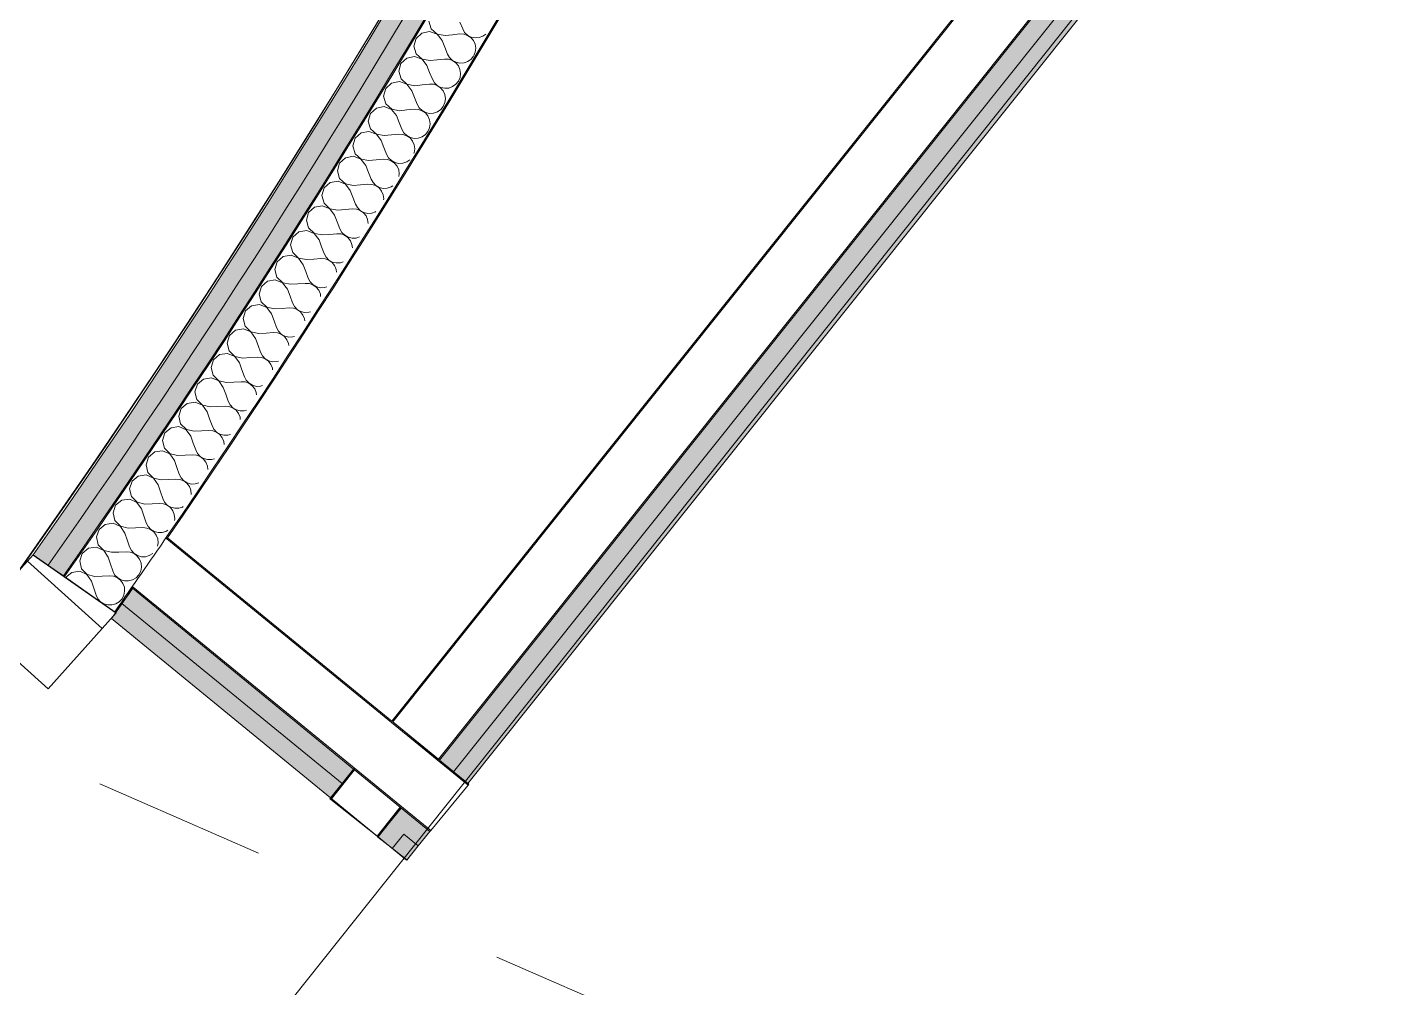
# Model space of a CAD drawing. Header units: millimetres. Extents: x -99530 to 90294, y -97212 to 56397.
# Drawn here: x -20823 to -19705, y -48010 to -47228 of the extents above; entities that cross this region are included whole.
import ezdxf
from ezdxf.enums import TextEntityAlignment as Align

# ---------------------------------------------------------------- set-up
doc = ezdxf.new("R2010")
doc.units = ezdxf.units.MM
doc.header["$MEASUREMENT"] = 0
doc.linetypes.add('Double Dashed', pattern=[1093.611073, 529.166651, -211.666656, 141.111112, -211.666656])
for name, color, linetype in [('A-25-M_Wall_Int', 7, 'Continuous'), ('New_A-05-M_Gross_Int_Circulation', 7, 'Continuous'), ('New_A-05-M_Gross_Int_Pooled_Spaces', 7, 'Continuous'), ('New_A-15-MG_Structural_Grid_Phase_2', 7, 'Continuous'), ('New_A-20-M_Floor_Slab', 7, 'Continuous'), ('New_A-25-M_Wall_Int', 7, 'Continuous'), ('New_ArchiCAD Doors', 7, 'Continuous')]:
    doc.layers.add(name, color=color, linetype=linetype)
for name, color, linetype, lineweight in [('A-25-M_Wall_Int_Pen_No__1', 7, 'Continuous', 13), ('New_A-20-M_Floor_Slab_Pen_No__89', 8, 'Continuous', 20), ('New_A-25-M_Wall_Int_Pen_No__1', 7, 'Continuous', 13), ('New_A-25-M_Wall_Int_Pen_No__150', 7, 'Continuous', 0), ('New_ArchiCAD Doors_Pen_No__1', 7, 'Continuous', 13), ('New_ArchiCAD Zone Stamps_Pen_No__6', 7, 'Continuous', 35)]:
    doc.layers.add(name, color=color, linetype=linetype, lineweight=lineweight)
for name, color, linetype, lineweight, true_color in [('A-25-M_Wall_Int_Pen_No__107', 7, 'Continuous', 15, 0xa6a6a6), ('A-25-M_Wall_Int_Pen_No__81', 7, 'Continuous', 20, 0x6a6a6a), ('New_A-05-M_Gross_Int_Circulation_Pen_No__74', 7, 'Continuous', 20, 0x606060), ('New_A-05-M_Gross_Int_Pooled_Spaces_Pen_No__74', 7, 'Continuous', 20, 0x606060), ('New_A-15-MG_Structural_Grid_Phase_2_Pen_No__222', 7, 'Continuous', 13, 0x65af33), ('New_A-25-M_Wall_Int_Pen_No__107', 7, 'Continuous', 15, 0xa6a6a6), ('New_A-25-M_Wall_Int_Pen_No__81', 7, 'Continuous', 20, 0x6a6a6a), ('New_ArchiCAD Doors_Pen_No__43', 7, 'Continuous', 30, 0x444444)]:
    doc.layers.add(name, color=color, linetype=linetype, lineweight=lineweight, true_color=true_color)
doc.styles.add('GENERATED_STYLE_1', font='')
doc.styles.add('GENERATED_STYLE_3', font='')
doc.styles.add('GENERATED_STYLE_4', font='')
doc.styles.get('GENERATED_STYLE_1').set_extended_font_data('Arial', bold=True)
doc.styles.get('GENERATED_STYLE_3').set_extended_font_data('Arial')
doc.styles.get('GENERATED_STYLE_4').set_extended_font_data('Swis721 BT')

# ---------------------------------------------------------------- blocks, each defined once
blk = doc.blocks.new('Atrium South_INB 0152_4_1', base_point=(-20962.3, -37996.4))
at = {"layer": 'New_A-05-M_Gross_Int_Circulation_Pen_No__74', "linetype": 'Continuous'}
blk.add_arc((-26966.2, -43337.6), 7510.7, 249.05693, 336.17818, dxfattribs=at)
at = {"layer": 'New_ArchiCAD Zone Stamps_Pen_No__6'}
for tag, height, style, p in [('ROOM_NAME', 250, 'GENERATED_STYLE_1', (-21498.1, -36566.4)), ('zoneNameLine2', 250, 'GENERATED_STYLE_1', (-21686.5, -36998.5)), ('ROOM_NUMBER', 200, 'GENERATED_STYLE_3', (-21875, -37419.2)), ('measuredAreaCode', 200, 'GENERATED_STYLE_3', (-22032, -37779.3)), ('DUMMY_649', 200, 'GENERATED_STYLE_3', (-21724.6, -37913.3)), ('DUMMY_650', 200, 'GENERATED_STYLE_3', (-21095.4, -38187.7)), ('DUMMY_651', 133.3, 'GENERATED_STYLE_3', (-20816.1, -38294.2))]:
    blk.add_attdef(tag, text='', height=height, rotation=336.4404, dxfattribs=dict(at, style=style)).set_placement(p, align=Align.TOP_LEFT)
blk = doc.blocks.new('Lecture 1 Ground_INB 0114_86_1', base_point=(-22413.6, -54217.7))
at = {"layer": 'New_A-05-M_Gross_Int_Pooled_Spaces_Pen_No__74', "linetype": 'Continuous'}
blk.add_line((-19689.2, -46865.6), (-22329.5, -50181.7), dxfattribs=at)
at = {"layer": 'New_ArchiCAD Zone Stamps_Pen_No__6'}
for tag, height, style, p in [('ROOM_NAME', 250, 'GENERATED_STYLE_1', (-23264, -52650.4)), ('zoneNameLine2', 250, 'GENERATED_STYLE_1', (-23452.4, -53082.6)), ('ROOM_NUMBER', 200, 'GENERATED_STYLE_3', (-23640.9, -53503.3)), ('measuredAreaCode', 200, 'GENERATED_STYLE_3', (-23797.9, -53863.4)), ('ROOM_HOLES_PRM', 200, 'GENERATED_STYLE_3', (-23490.5, -53997.4)), ('DUMMY_649', 200, 'GENERATED_STYLE_3', (-22861.3, -54271.8)), ('DUMMY_650', 133.3, 'GENERATED_STYLE_3', (-22582, -54378.3))]:
    blk.add_attdef(tag, text='', height=height, rotation=336.4404, dxfattribs=dict(at, style=style)).set_placement(p, align=Align.TOP_LEFT)
blk = doc.blocks.new('Slab_56_1', base_point=(-44734.1, -52924.7))
at = {"layer": 'New_A-20-M_Floor_Slab_Pen_No__89', "linetype": 'Continuous', "flags": 128}
blk.add_lwpolyline([(-44734.1, -52924.7), (-44734.3, -52924.7, -0.179811), (-34721.5, -33027.7), (-34721.9, -33027.2), (-25959.6, -24873.2), (-20981.6, -27043.9), (-17009.6, -17934.7), (-17703.3, -17189.1), (-11222.9, -11158.5), (-10852.6, -11556.4), (-2918.7, -4173.2), (921.4, -599.8), (3259.5, -1619.3), (2636.4, -2195.9), (2144.4, -3324.3), (-4596.3, -18782.9), (-10337.1, -31948.3), (-13252, -30677.2), (-20095.3, -46371.2, -0.415568), (-30017.2, -50195.9), (-38342, -69287.7, -0.234037), (-41521.4, -64901.1, -0.022084), (-42146.9, -60901.4), (-44895.7, -59706.6, -0.043731)], format="xyb", close=True, dxfattribs=at)
blk = doc.blocks.new('*X598')
at = {"layer": 'New_A-25-M_Wall_Int_Pen_No__150', "linetype": 'Continuous'}
for p, q in [((-20496.6, -47223.2), (-20494.7, -47229.5)), ((-20502.4, -47232.9), (-20507.1, -47237.4)), ((-20496, -47231.6), (-20502.4, -47232.9)), ((-20489.9, -47233.9), (-20496, -47231.6)), ((-20494.7, -47229.5), (-20489.8, -47233.8)), ((-20485.9, -47239), (-20489.9, -47233.9)), ((-20489.8, -47233.8), (-20483.4, -47234.9)), ((-20483.4, -47234.9), (-20477.5, -47234.3)), ((-20477.5, -47234.3), (-20471.6, -47233.7)), ((-20468.3, -47233.8), (-20471.6, -47233.7)), ((-20471.4, -47224), (-20469.1, -47229.6)), ((-20469.1, -47229.6), (-20467.5, -47232.4)), ((-20465.2, -47234.8), (-20468.3, -47233.8)), ((-20467.5, -47232.4), (-20465.1, -47234.7)), ((-20452.6, -47235.6), (-20450.2, -47233.9)), ((-20507.1, -47237.4), (-20508.8, -47243.7)), ((-20508.8, -47243.7), (-20507, -47249.9)), ((-20485.9, -47239), (-20483.6, -47244.5)), ((-20483.6, -47244.5), (-20481.4, -47250.1)), ((-20462.4, -47236.6), (-20465.2, -47234.8)), ((-20465.1, -47234.7), (-20462.2, -47236.2)), ((-20460.3, -47239.1), (-20462.4, -47236.6)), ((-20462.2, -47236.2), (-20459, -47236.9)), ((-20458.9, -47242.1), (-20460.3, -47239.1)), ((-20459, -47236.9), (-20455.7, -47236.7)), ((-20458.4, -47245.3), (-20458.9, -47242.1)), ((-20458.9, -47248.6), (-20458.4, -47245.3)), ((-20455.7, -47236.7), (-20452.6, -47235.6)), ((-20514.7, -47253.3), (-20519.4, -47257.8)), ((-20508.3, -47252), (-20514.7, -47253.3)), ((-20502.2, -47254.3), (-20508.3, -47252)), ((-20507, -47249.9), (-20502.1, -47254.2)), ((-20498.2, -47259.5), (-20502.2, -47254.3)), ((-20502.1, -47254.2), (-20495.7, -47255.4)), ((-20495.7, -47255.4), (-20489.8, -47254.8)), ((-20489.8, -47254.8), (-20483.9, -47254.2)), ((-20480.6, -47254.3), (-20483.9, -47254.2)), ((-20481.4, -47250.1), (-20479.8, -47252.9)), ((-20477.5, -47255.3), (-20480.6, -47254.3)), ((-20479.8, -47252.9), (-20477.4, -47255.2)), ((-20474.7, -47257.1), (-20477.5, -47255.3)), ((-20477.4, -47255.2), (-20474.5, -47256.7)), ((-20474.5, -47256.7), (-20471.3, -47257.4)), ((-20468, -47257.2), (-20464.9, -47256.1)), ((-20464.9, -47256.1), (-20462.2, -47254.2)), ((-20462.2, -47254.2), (-20460.3, -47251.9)), ((-20460, -47251.3), (-20458.9, -47248.6)), ((-20519.4, -47257.8), (-20521.1, -47264)), ((-20521.1, -47264), (-20519.3, -47270.3)), ((-20498.2, -47259.5), (-20496, -47265)), ((-20496, -47265), (-20493.7, -47270.5)), ((-20472.6, -47259.6), (-20474.7, -47257.1)), ((-20471.3, -47262.6), (-20472.6, -47259.6)), ((-20471.3, -47257.4), (-20468, -47257.2)), ((-20470.8, -47265.9), (-20471.3, -47262.6)), ((-20471.2, -47269.1), (-20470.8, -47265.9)), ((-20531.8, -47278.1), (-20533.5, -47284.4)), ((-20527, -47273.7), (-20531.8, -47278.1)), ((-20520.6, -47272.4), (-20527, -47273.7)), ((-20514.5, -47274.7), (-20520.6, -47272.4)), ((-20519.3, -47270.3), (-20514.5, -47274.6)), ((-20514.5, -47274.6), (-20508.1, -47275.8)), ((-20510.6, -47279.9), (-20514.5, -47274.7)), ((-20508.1, -47275.8), (-20502.2, -47275.2)), ((-20502.2, -47275.2), (-20496.2, -47274.6)), ((-20492.9, -47274.7), (-20496.2, -47274.6)), ((-20493.7, -47270.5), (-20492.1, -47273.4)), ((-20489.8, -47275.7), (-20492.9, -47274.7)), ((-20492.1, -47273.4), (-20489.8, -47275.7)), ((-20489.8, -47275.7), (-20486.9, -47277.2)), ((-20487.1, -47277.6), (-20489.8, -47275.7)), ((-20485, -47280.1), (-20487.1, -47277.6)), ((-20486.9, -47277.2), (-20483.7, -47277.9)), ((-20483.7, -47277.9), (-20480.4, -47277.7)), ((-20480.4, -47277.7), (-20477.3, -47276.6)), ((-20477.3, -47276.6), (-20474.6, -47274.7)), ((-20474.6, -47274.7), (-20472.5, -47272.2)), ((-20472.5, -47272.2), (-20471.2, -47269.1)), ((-20533.5, -47284.4), (-20531.7, -47290.6)), ((-20510.6, -47279.9), (-20508.4, -47285.4)), ((-20508.4, -47285.4), (-20506.2, -47290.9)), ((-20483.6, -47283.1), (-20485, -47280.1)), ((-20484.9, -47292.7), (-20483.6, -47289.6)), ((-20483.2, -47286.4), (-20483.6, -47283.1)), ((-20483.6, -47289.6), (-20483.2, -47286.4)), ((-20544.2, -47298.4), (-20546, -47304.6)), ((-20539.4, -47294), (-20544.2, -47298.4)), ((-20533, -47292.8), (-20539.4, -47294)), ((-20527, -47295.1), (-20533, -47292.8)), ((-20531.7, -47290.6), (-20526.9, -47295)), ((-20523, -47300.2), (-20527, -47295.1)), ((-20526.9, -47295), (-20520.5, -47296.2)), ((-20523, -47300.2), (-20520.8, -47305.8)), ((-20520.5, -47296.2), (-20514.6, -47295.6)), ((-20514.6, -47295.6), (-20508.6, -47295)), ((-20505.4, -47295.1), (-20508.6, -47295)), ((-20506.2, -47290.9), (-20504.5, -47293.8)), ((-20502.2, -47296.2), (-20505.4, -47295.1)), ((-20504.5, -47293.8), (-20502.2, -47296.1)), ((-20502.2, -47296.1), (-20499.3, -47297.7)), ((-20499.5, -47298), (-20502.2, -47296.2)), ((-20497.4, -47300.5), (-20499.5, -47298)), ((-20499.3, -47297.7), (-20496.1, -47298.4)), ((-20496.1, -47303.5), (-20497.4, -47300.5)), ((-20496.1, -47298.4), (-20492.8, -47298.2)), ((-20492.8, -47298.2), (-20489.7, -47297.1)), ((-20489.7, -47297.1), (-20487, -47295.2)), ((-20487, -47295.2), (-20484.9, -47292.7)), ((-20546, -47304.6), (-20544.2, -47310.9)), ((-20544.2, -47310.9), (-20539.4, -47315.3)), ((-20520.8, -47305.8), (-20518.6, -47311.3)), ((-20518.6, -47311.3), (-20517, -47314.2)), ((-20497.4, -47313.1), (-20496.1, -47310.1)), ((-20495.6, -47306.8), (-20496.1, -47303.5)), ((-20496.1, -47310.1), (-20495.6, -47306.8)), ((-20556.7, -47318.6), (-20558.5, -47324.9)), ((-20551.9, -47314.3), (-20556.7, -47318.6)), ((-20545.5, -47313), (-20551.9, -47314.3)), ((-20539.4, -47315.4), (-20545.5, -47313)), ((-20539.4, -47315.3), (-20533, -47316.5)), ((-20535.5, -47320.5), (-20539.4, -47315.4)), ((-20535.5, -47320.5), (-20533.3, -47326.1)), ((-20533, -47316.5), (-20527.1, -47315.9)), ((-20527.1, -47315.9), (-20521.1, -47315.4)), ((-20517.8, -47315.5), (-20521.1, -47315.4)), ((-20514.7, -47316.6), (-20517.8, -47315.5)), ((-20517, -47314.2), (-20514.7, -47316.5)), ((-20514.7, -47316.5), (-20511.8, -47318.1)), ((-20512, -47318.4), (-20514.7, -47316.6)), ((-20509.9, -47320.9), (-20512, -47318.4)), ((-20511.8, -47318.1), (-20508.6, -47318.8)), ((-20508.6, -47324), (-20509.9, -47320.9)), ((-20508.6, -47318.8), (-20505.3, -47318.6)), ((-20508.1, -47327.2), (-20508.6, -47324)), ((-20505.3, -47318.6), (-20502.2, -47317.5)), ((-20502.2, -47317.5), (-20499.5, -47315.7)), ((-20499.5, -47315.7), (-20497.4, -47313.1)), ((-20564.4, -47334.5), (-20569.3, -47338.9)), ((-20558, -47333.3), (-20564.4, -47334.5)), ((-20558.5, -47324.9), (-20556.7, -47331.2)), ((-20552, -47335.6), (-20558, -47333.3)), ((-20556.7, -47331.2), (-20551.9, -47335.6)), ((-20533.3, -47326.1), (-20531.1, -47331.6)), ((-20531.1, -47331.6), (-20529.5, -47334.5)), ((-20529.5, -47334.5), (-20527.2, -47336.8)), ((-20508.9, -47331.1), (-20508.6, -47330.5)), ((-20508.6, -47330.5), (-20508.1, -47327.2)), ((-20569.3, -47338.9), (-20571.1, -47345.1)), ((-20571.1, -47345.1), (-20569.3, -47351.4)), ((-20548, -47340.8), (-20552, -47335.6)), ((-20551.9, -47335.6), (-20545.5, -47336.8)), ((-20548, -47340.8), (-20545.9, -47346.4)), ((-20545.9, -47346.4), (-20543.7, -47351.9)), ((-20545.5, -47336.8), (-20539.6, -47336.2)), ((-20539.6, -47336.2), (-20533.7, -47335.7)), ((-20530.4, -47335.9), (-20533.7, -47335.7)), ((-20527.3, -47336.9), (-20530.4, -47335.9)), ((-20524.6, -47338.8), (-20527.3, -47336.9)), ((-20527.2, -47336.8), (-20524.3, -47338.4)), ((-20522.5, -47341.3), (-20524.6, -47338.8)), ((-20524.3, -47338.4), (-20521.1, -47339.2)), ((-20521.2, -47344.3), (-20522.5, -47341.3)), ((-20520.7, -47347.6), (-20521.2, -47344.3)), ((-20521.1, -47339.2), (-20517.9, -47339)), ((-20517.9, -47339), (-20514.7, -47337.9)), ((-20514.7, -47337.9), (-20512.1, -47336.1)), ((-20577, -47354.7), (-20581.9, -47359)), ((-20570.6, -47353.5), (-20577, -47354.7)), ((-20564.6, -47355.9), (-20570.6, -47353.5)), ((-20569.3, -47351.4), (-20564.5, -47355.8)), ((-20560.7, -47361.1), (-20564.6, -47355.9)), ((-20564.5, -47355.8), (-20558.1, -47357)), ((-20558.1, -47357), (-20552.2, -47356.5)), ((-20552.2, -47356.5), (-20546.3, -47356)), ((-20543, -47356.2), (-20546.3, -47356)), ((-20543.7, -47351.9), (-20542.1, -47354.8)), ((-20539.9, -47357.2), (-20543, -47356.2)), ((-20542.1, -47354.8), (-20539.8, -47357.1)), ((-20537.2, -47359.1), (-20539.9, -47357.2)), ((-20539.8, -47357.1), (-20537, -47358.7)), ((-20527.4, -47358.3), (-20526, -47357.3)), ((-20521, -47349.7), (-20520.7, -47347.6)), ((-20581.9, -47359), (-20583.7, -47365.3)), ((-20583.7, -47365.3), (-20582, -47371.6)), ((-20560.7, -47361.1), (-20558.5, -47366.6)), ((-20558.5, -47366.6), (-20556.4, -47372.2)), ((-20535.1, -47361.6), (-20537.2, -47359.1)), ((-20537, -47358.7), (-20533.8, -47359.5)), ((-20533.8, -47364.7), (-20535.1, -47361.6)), ((-20533.8, -47359.5), (-20530.5, -47359.3)), ((-20533.4, -47367.9), (-20533.8, -47364.7)), ((-20533.5, -47368.9), (-20533.4, -47367.9)), ((-20530.5, -47359.3), (-20527.4, -47358.3)), ((-20594.6, -47379.2), (-20596.4, -47385.4)), ((-20589.7, -47374.8), (-20594.6, -47379.2)), ((-20583.3, -47373.7), (-20589.7, -47374.8)), ((-20577.3, -47376.1), (-20583.3, -47373.7)), ((-20582, -47371.6), (-20577.2, -47376)), ((-20573.4, -47381.3), (-20577.3, -47376.1)), ((-20577.2, -47376), (-20570.8, -47377.2)), ((-20570.8, -47377.2), (-20564.9, -47376.7)), ((-20564.9, -47376.7), (-20558.9, -47376.2)), ((-20555.7, -47376.4), (-20558.9, -47376.2)), ((-20556.4, -47372.2), (-20554.8, -47375.1)), ((-20552.6, -47377.5), (-20555.7, -47376.4)), ((-20554.8, -47375.1), (-20552.5, -47377.4)), ((-20549.9, -47379.4), (-20552.6, -47377.5)), ((-20552.5, -47377.4), (-20549.6, -47379)), ((-20547.8, -47381.9), (-20549.9, -47379.4)), ((-20549.6, -47379), (-20546.4, -47379.8)), ((-20546.4, -47379.8), (-20543.2, -47379.6)), ((-20543.2, -47379.6), (-20540, -47378.6)), ((-20540, -47378.6), (-20539.7, -47378.4)), ((-20596.4, -47385.4), (-20594.7, -47391.7)), ((-20573.4, -47381.3), (-20571.2, -47386.8)), ((-20571.2, -47386.8), (-20569.1, -47392.4)), ((-20546.5, -47384.9), (-20547.8, -47381.9)), ((-20546.1, -47388.1), (-20546.5, -47384.9)), ((-20607.3, -47399.3), (-20609.2, -47405.5)), ((-20602.4, -47394.9), (-20607.3, -47399.3)), ((-20596, -47393.8), (-20602.4, -47394.9)), ((-20590, -47396.2), (-20596, -47393.8)), ((-20594.7, -47391.7), (-20589.9, -47396.1)), ((-20586.1, -47401.4), (-20590, -47396.2)), ((-20589.9, -47396.1), (-20583.6, -47397.4)), ((-20586.1, -47401.4), (-20584, -47407)), ((-20583.6, -47397.4), (-20577.6, -47396.9)), ((-20577.6, -47396.9), (-20571.7, -47396.5)), ((-20568.4, -47396.6), (-20571.7, -47396.5)), ((-20569.1, -47392.4), (-20567.6, -47395.3)), ((-20565.3, -47397.7), (-20568.4, -47396.6)), ((-20567.6, -47395.3), (-20565.2, -47397.6)), ((-20562.6, -47399.6), (-20565.3, -47397.7)), ((-20565.2, -47397.6), (-20562.4, -47399.3)), ((-20560.5, -47402.2), (-20562.6, -47399.6)), ((-20562.4, -47399.3), (-20559.2, -47400)), ((-20559.3, -47405.2), (-20560.5, -47402.2)), ((-20559.2, -47400), (-20555.9, -47399.9)), ((-20555.9, -47399.9), (-20553.2, -47399)), ((-20609.2, -47405.5), (-20607.5, -47411.8)), ((-20607.5, -47411.8), (-20602.7, -47416.2)), ((-20584, -47407), (-20581.9, -47412.6)), ((-20581.9, -47412.6), (-20580.3, -47415.5)), ((-20558.9, -47407.8), (-20559.3, -47405.2)), ((-20620.1, -47419.3), (-20622, -47425.6)), ((-20615.2, -47415), (-20620.1, -47419.3)), ((-20608.8, -47413.9), (-20615.2, -47415)), ((-20602.8, -47416.3), (-20608.8, -47413.9)), ((-20598.9, -47421.6), (-20602.8, -47416.3)), ((-20602.7, -47416.2), (-20596.4, -47417.5)), ((-20598.9, -47421.6), (-20596.8, -47427.1)), ((-20596.4, -47417.5), (-20590.4, -47417.1)), ((-20590.4, -47417.1), (-20584.5, -47416.6)), ((-20581.2, -47416.8), (-20584.5, -47416.6)), ((-20578.1, -47417.9), (-20581.2, -47416.8)), ((-20580.3, -47415.5), (-20578.1, -47417.8)), ((-20578.1, -47417.8), (-20575.2, -47419.5)), ((-20575.4, -47419.8), (-20578.1, -47417.9)), ((-20573.4, -47422.4), (-20575.4, -47419.8)), ((-20575.2, -47419.5), (-20572, -47420.2)), ((-20572.1, -47425.4), (-20573.4, -47422.4)), ((-20572, -47420.2), (-20568.7, -47420.1)), ((-20568.7, -47420.1), (-20566.5, -47419.4)), ((-20628.1, -47435), (-20633, -47439.3)), ((-20621.7, -47434), (-20628.1, -47435)), ((-20622, -47425.6), (-20620.3, -47431.8)), ((-20615.7, -47436.4), (-20621.7, -47434)), ((-20620.3, -47431.8), (-20615.6, -47436.3)), ((-20596.8, -47427.1), (-20594.8, -47432.7)), ((-20594.8, -47432.7), (-20593.2, -47435.6)), ((-20593.2, -47435.6), (-20590.9, -47438)), ((-20571.8, -47427.6), (-20572.1, -47425.4)), ((-20633, -47439.3), (-20634.9, -47445.6)), ((-20634.9, -47445.6), (-20633.2, -47451.9)), ((-20611.8, -47441.6), (-20615.7, -47436.4)), ((-20615.6, -47436.3), (-20609.2, -47437.6)), ((-20611.8, -47441.6), (-20609.7, -47447.2)), ((-20609.2, -47437.6), (-20603.3, -47437.2)), ((-20603.3, -47437.2), (-20597.3, -47436.8)), ((-20594.1, -47437), (-20597.3, -47436.8)), ((-20591, -47438.1), (-20594.1, -47437)), ((-20588.3, -47440), (-20591, -47438.1)), ((-20590.9, -47438), (-20588.1, -47439.6)), ((-20586.2, -47442.5), (-20588.3, -47440)), ((-20588.1, -47439.6), (-20584.9, -47440.4)), ((-20585, -47445.6), (-20586.2, -47442.5)), ((-20584.8, -47447.4), (-20585, -47445.6)), ((-20584.9, -47440.4), (-20581.6, -47440.3)), ((-20581.6, -47440.3), (-20579.7, -47439.7)), ((-20641, -47455), (-20645.9, -47459.3)), ((-20634.6, -47454), (-20641, -47455)), ((-20628.6, -47456.4), (-20634.6, -47454)), ((-20633.2, -47451.9), (-20628.5, -47456.3)), ((-20624.8, -47461.7), (-20628.6, -47456.4)), ((-20628.5, -47456.3), (-20622.2, -47457.7)), ((-20622.2, -47457.7), (-20616.2, -47457.3)), ((-20616.2, -47457.3), (-20610.3, -47456.8)), ((-20607, -47457.1), (-20610.3, -47456.8)), ((-20609.7, -47447.2), (-20607.7, -47452.8)), ((-20607.7, -47452.8), (-20606.1, -47455.7)), ((-20603.9, -47458.2), (-20607, -47457.1)), ((-20606.1, -47455.7), (-20603.9, -47458.1)), ((-20603.9, -47458.1), (-20601, -47459.7)), ((-20601.2, -47460.1), (-20603.9, -47458.2)), ((-20645.9, -47459.3), (-20647.8, -47465.5)), ((-20647.8, -47465.5), (-20646.2, -47471.8)), ((-20624.8, -47461.7), (-20622.7, -47467.3)), ((-20622.7, -47467.3), (-20620.7, -47472.9)), ((-20599.2, -47462.7), (-20601.2, -47460.1)), ((-20601, -47459.7), (-20597.8, -47460.5)), ((-20597.9, -47465.7), (-20599.2, -47462.7)), ((-20597.7, -47467.3), (-20597.9, -47465.7)), ((-20597.8, -47460.5), (-20594.5, -47460.4)), ((-20594.5, -47460.4), (-20592.9, -47459.9)), ((-20658.9, -47479.2), (-20660.9, -47485.5)), ((-20654, -47475), (-20658.9, -47479.2)), ((-20647.6, -47473.9), (-20654, -47475)), ((-20641.6, -47476.4), (-20647.6, -47473.9)), ((-20646.2, -47471.8), (-20641.5, -47476.3)), ((-20637.8, -47481.7), (-20641.6, -47476.4)), ((-20641.5, -47476.3), (-20635.2, -47477.7)), ((-20635.2, -47477.7), (-20629.2, -47477.3)), ((-20629.2, -47477.3), (-20623.3, -47476.9)), ((-20620, -47477.1), (-20623.3, -47476.9)), ((-20620.7, -47472.9), (-20619.1, -47475.8)), ((-20616.9, -47478.2), (-20620, -47477.1)), ((-20619.1, -47475.8), (-20616.8, -47478.2)), ((-20614.2, -47480.2), (-20616.9, -47478.2)), ((-20616.8, -47478.2), (-20614, -47479.8)), ((-20612.2, -47482.7), (-20614.2, -47480.2)), ((-20614, -47479.8), (-20610.8, -47480.6)), ((-20610.8, -47480.6), (-20607.5, -47480.5)), ((-20607.5, -47480.5), (-20606.1, -47480.1)), ((-20660.9, -47485.5), (-20659.3, -47491.8)), ((-20637.8, -47481.7), (-20635.7, -47487.3)), ((-20635.7, -47487.3), (-20633.7, -47492.9)), ((-20611, -47485.8), (-20612.2, -47482.7)), ((-20610.8, -47487.3), (-20611, -47485.8)), ((-20672, -47499.1), (-20673.9, -47505.3)), ((-20667.1, -47494.9), (-20672, -47499.1)), ((-20660.6, -47493.9), (-20667.1, -47494.9)), ((-20654.6, -47496.4), (-20660.6, -47493.9)), ((-20659.3, -47491.8), (-20654.6, -47496.3)), ((-20654.6, -47496.3), (-20648.2, -47497.7)), ((-20650.8, -47501.6), (-20654.6, -47496.4)), ((-20650.8, -47501.6), (-20648.8, -47507.3)), ((-20648.2, -47497.7), (-20642.3, -47497.3)), ((-20642.3, -47497.3), (-20636.3, -47496.9)), ((-20633, -47497.1), (-20636.3, -47496.9)), ((-20633.7, -47492.9), (-20632.2, -47495.8)), ((-20630, -47498.3), (-20633, -47497.1)), ((-20632.2, -47495.8), (-20629.9, -47498.2)), ((-20627.3, -47500.2), (-20630, -47498.3)), ((-20629.9, -47498.2), (-20627.1, -47499.8)), ((-20625.3, -47502.8), (-20627.3, -47500.2)), ((-20627.1, -47499.8), (-20623.9, -47500.7)), ((-20624, -47505.8), (-20625.3, -47502.8)), ((-20623.9, -47500.7), (-20620.6, -47500.6)), ((-20620.6, -47500.6), (-20619.2, -47500.1)), ((-20673.7, -47513.7), (-20680.2, -47514.8)), ((-20673.9, -47505.3), (-20672.4, -47511.7)), ((-20667.7, -47516.3), (-20673.7, -47513.7)), ((-20672.4, -47511.7), (-20667.7, -47516.2)), ((-20648.8, -47507.3), (-20646.8, -47512.9)), ((-20646.8, -47512.9), (-20645.3, -47515.8)), ((-20623.9, -47507.3), (-20624, -47505.8)), ((-20685.1, -47519), (-20687.1, -47525.2)), ((-20687.1, -47525.2), (-20685.5, -47531.5)), ((-20680.2, -47514.8), (-20685.1, -47519)), ((-20667.7, -47516.2), (-20661.3, -47517.6)), ((-20664, -47521.6), (-20667.7, -47516.3)), ((-20664, -47521.6), (-20662, -47527.2)), ((-20661.3, -47517.6), (-20655.4, -47517.2)), ((-20655.4, -47517.2), (-20649.4, -47516.9)), ((-20646.2, -47517.1), (-20649.4, -47516.9)), ((-20643.1, -47518.2), (-20646.2, -47517.1)), ((-20645.3, -47515.8), (-20643, -47518.2)), ((-20640.4, -47520.2), (-20643.1, -47518.2)), ((-20643, -47518.2), (-20640.2, -47519.8)), ((-20638.4, -47522.8), (-20640.4, -47520.2)), ((-20640.2, -47519.8), (-20637, -47520.7)), ((-20637.2, -47525.8), (-20638.4, -47522.8)), ((-20637, -47520.7), (-20633.7, -47520.6)), ((-20633.7, -47520.6), (-20632.2, -47520.1)), ((-20693.4, -47534.6), (-20698.3, -47538.8)), ((-20686.9, -47533.6), (-20693.4, -47534.6)), ((-20680.9, -47536.1), (-20686.9, -47533.6)), ((-20685.5, -47531.5), (-20680.9, -47536)), ((-20680.9, -47536), (-20674.5, -47537.5)), ((-20677.2, -47541.4), (-20680.9, -47536.1)), ((-20662, -47527.2), (-20660, -47532.8)), ((-20660, -47532.8), (-20658.5, -47535.7)), ((-20658.5, -47535.7), (-20656.2, -47538.1)), ((-20637, -47527.5), (-20637.2, -47525.8)), ((-20698.3, -47538.8), (-20700.3, -47545)), ((-20700.3, -47545), (-20698.8, -47551.3)), ((-20677.2, -47541.4), (-20675.2, -47547.1)), ((-20675.2, -47547.1), (-20673.2, -47552.7)), ((-20674.5, -47537.5), (-20668.6, -47537.1)), ((-20668.6, -47537.1), (-20662.6, -47536.8)), ((-20659.4, -47537), (-20662.6, -47536.8)), ((-20656.3, -47538.2), (-20659.4, -47537)), ((-20653.6, -47540.1), (-20656.3, -47538.2)), ((-20656.2, -47538.1), (-20653.4, -47539.8)), ((-20651.6, -47542.7), (-20653.6, -47540.1)), ((-20653.4, -47539.8), (-20650.2, -47540.6)), ((-20650.4, -47545.8), (-20651.6, -47542.7)), ((-20650.2, -47547.7), (-20650.4, -47545.8)), ((-20650.2, -47540.6), (-20646.9, -47540.6)), ((-20646.9, -47540.6), (-20645.2, -47540)), ((-20711.6, -47558.6), (-20713.6, -47564.7)), ((-20706.6, -47554.4), (-20711.6, -47558.6)), ((-20700.2, -47553.4), (-20706.6, -47554.4)), ((-20694.2, -47556), (-20700.2, -47553.4)), ((-20698.8, -47551.3), (-20694.1, -47555.9)), ((-20690.4, -47561.3), (-20694.2, -47556)), ((-20694.1, -47555.9), (-20687.8, -47557.3)), ((-20687.8, -47557.3), (-20681.8, -47557)), ((-20681.8, -47557), (-20675.9, -47556.7)), ((-20672.6, -47556.9), (-20675.9, -47556.7)), ((-20673.2, -47552.7), (-20671.7, -47555.6)), ((-20669.5, -47558.1), (-20672.6, -47556.9)), ((-20671.7, -47555.6), (-20669.5, -47558)), ((-20669.5, -47558), (-20666.7, -47559.7)), ((-20666.9, -47560), (-20669.5, -47558.1)), ((-20713.6, -47564.7), (-20712, -47571.1)), ((-20690.4, -47561.3), (-20688.5, -47566.9)), ((-20688.5, -47566.9), (-20686.5, -47572.5)), ((-20664.9, -47562.6), (-20666.9, -47560)), ((-20666.7, -47559.7), (-20663.5, -47560.5)), ((-20663.7, -47565.7), (-20664.9, -47562.6)), ((-20663.4, -47568), (-20663.7, -47565.7)), ((-20663.5, -47560.5), (-20660.2, -47560.5)), ((-20660.2, -47560.5), (-20658.2, -47559.9)), ((-20724.9, -47578.3), (-20726.9, -47584.5)), ((-20719.9, -47574.1), (-20724.9, -47578.3)), ((-20713.5, -47573.2), (-20719.9, -47574.1)), ((-20707.5, -47575.7), (-20713.5, -47573.2)), ((-20712, -47571.1), (-20707.4, -47575.7)), ((-20703.8, -47581.1), (-20707.5, -47575.7)), ((-20707.4, -47575.7), (-20701.1, -47577.1)), ((-20703.8, -47581.1), (-20701.8, -47586.7)), ((-20701.1, -47577.1), (-20695.1, -47576.8)), ((-20695.1, -47576.8), (-20689.2, -47576.5)), ((-20685.9, -47576.8), (-20689.2, -47576.5)), ((-20686.5, -47572.5), (-20685, -47575.5)), ((-20682.8, -47577.9), (-20685.9, -47576.8)), ((-20685, -47575.5), (-20682.8, -47577.9)), ((-20682.8, -47577.9), (-20680, -47579.6)), ((-20680.2, -47579.9), (-20682.8, -47577.9)), ((-20678.2, -47582.5), (-20680.2, -47579.9)), ((-20680, -47579.6), (-20676.8, -47580.4)), ((-20676.8, -47580.4), (-20673.5, -47580.4)), ((-20673.5, -47580.4), (-20671.1, -47579.7)), ((-20726.9, -47584.5), (-20725.4, -47590.8)), ((-20725.4, -47590.8), (-20720.8, -47595.4)), ((-20701.8, -47586.7), (-20699.9, -47592.3)), ((-20699.9, -47592.3), (-20698.4, -47595.3)), ((-20677, -47585.6), (-20678.2, -47582.5)), ((-20676.7, -47588.3), (-20677, -47585.6)), ((-20738.2, -47598), (-20740.3, -47604.1)), ((-20733.3, -47593.8), (-20738.2, -47598)), ((-20726.8, -47592.9), (-20733.3, -47593.8)), ((-20720.8, -47595.5), (-20726.8, -47592.9)), ((-20720.8, -47595.4), (-20714.5, -47596.9)), ((-20717.1, -47600.8), (-20720.8, -47595.5)), ((-20717.1, -47600.8), (-20715.2, -47606.5)), ((-20714.5, -47596.9), (-20708.5, -47596.6)), ((-20708.5, -47596.6), (-20702.6, -47596.3)), ((-20699.3, -47596.6), (-20702.6, -47596.3)), ((-20696.2, -47597.8), (-20699.3, -47596.6)), ((-20698.4, -47595.3), (-20696.2, -47597.7)), ((-20696.2, -47597.7), (-20693.4, -47599.4)), ((-20693.6, -47599.7), (-20696.2, -47597.8)), ((-20691.6, -47602.3), (-20693.6, -47599.7)), ((-20693.4, -47599.4), (-20690.2, -47600.3)), ((-20690.4, -47605.4), (-20691.6, -47602.3)), ((-20690.2, -47600.3), (-20686.9, -47600.2)), ((-20686.9, -47600.2), (-20683.9, -47599.4)), ((-20746.7, -47613.5), (-20751.7, -47617.6)), ((-20740.2, -47612.5), (-20746.7, -47613.5)), ((-20740.3, -47604.1), (-20738.8, -47610.5)), ((-20734.3, -47615.2), (-20740.2, -47612.5)), ((-20738.8, -47610.5), (-20734.2, -47615.1)), ((-20715.2, -47606.5), (-20713.3, -47612.1)), ((-20713.3, -47612.1), (-20711.8, -47615)), ((-20690.1, -47608.7), (-20690.4, -47605.4)), ((-20690.1, -47608.9), (-20690.1, -47608.7)), ((-20751.7, -47617.6), (-20753.8, -47623.8)), ((-20753.8, -47623.8), (-20752.3, -47630.1)), ((-20730.6, -47620.5), (-20734.3, -47615.2)), ((-20734.2, -47615.1), (-20727.9, -47616.6)), ((-20730.6, -47620.5), (-20728.7, -47626.2)), ((-20727.9, -47616.6), (-20721.9, -47616.3)), ((-20721.9, -47616.3), (-20716, -47616)), ((-20712.7, -47616.3), (-20716, -47616)), ((-20709.7, -47617.5), (-20712.7, -47616.3)), ((-20711.8, -47615), (-20709.6, -47617.5)), ((-20707, -47619.5), (-20709.7, -47617.5)), ((-20709.6, -47617.5), (-20706.8, -47619.2)), ((-20705.1, -47622.1), (-20707, -47619.5)), ((-20706.8, -47619.2), (-20703.6, -47620)), ((-20703.9, -47625.2), (-20705.1, -47622.1)), ((-20703.6, -47628.5), (-20703.9, -47625.2)), ((-20703.6, -47620), (-20700.3, -47620)), ((-20700.3, -47620), (-20697.2, -47619.1)), ((-20697.2, -47619.1), (-20696.6, -47618.7)), ((-20760.2, -47633.1), (-20765.2, -47637.2)), ((-20753.7, -47632.2), (-20760.2, -47633.1)), ((-20747.8, -47634.8), (-20753.7, -47632.2)), ((-20752.3, -47630.1), (-20747.7, -47634.7)), ((-20744.1, -47640.2), (-20747.8, -47634.8)), ((-20747.7, -47634.7), (-20741.4, -47636.3)), ((-20741.4, -47636.3), (-20735.4, -47636)), ((-20735.4, -47636), (-20729.5, -47635.8)), ((-20726.2, -47636.1), (-20729.5, -47635.8)), ((-20728.7, -47626.2), (-20726.8, -47631.8)), ((-20726.8, -47631.8), (-20725.3, -47634.8)), ((-20723.2, -47637.3), (-20726.2, -47636.1)), ((-20725.3, -47634.8), (-20723.1, -47637.2)), ((-20703.8, -47629.9), (-20703.6, -47628.5)), ((-20765.2, -47637.2), (-20767.3, -47643.4)), ((-20767.3, -47643.4), (-20765.8, -47649.7)), ((-20744.1, -47640.2), (-20742.2, -47645.8)), ((-20742.2, -47645.8), (-20740.3, -47651.5)), ((-20720.5, -47639.2), (-20723.2, -47637.3)), ((-20723.1, -47637.2), (-20720.3, -47638.9)), ((-20718.6, -47641.9), (-20720.5, -47639.2)), ((-20720.3, -47638.9), (-20717.1, -47639.8)), ((-20717.4, -47645), (-20718.6, -47641.9)), ((-20717.6, -47651), (-20717.1, -47648.2)), ((-20717.1, -47648.2), (-20717.4, -47645)), ((-20717.1, -47639.8), (-20713.9, -47639.8)), ((-20713.9, -47639.8), (-20710.7, -47638.9)), ((-20710.7, -47638.9), (-20709.1, -47637.9)), ((-20778.8, -47656.8), (-20780.9, -47662.9)), ((-20773.7, -47652.6), (-20778.8, -47656.8)), ((-20767.3, -47651.8), (-20773.7, -47652.6)), ((-20761.3, -47654.4), (-20767.3, -47651.8)), ((-20765.8, -47649.7), (-20761.3, -47654.3)), ((-20761.3, -47654.3), (-20755, -47655.9)), ((-20757.7, -47659.8), (-20761.3, -47654.4)), ((-20755, -47655.9), (-20749, -47655.7)), ((-20749, -47655.7), (-20743, -47655.4)), ((-20739.8, -47655.7), (-20743, -47655.4)), ((-20740.3, -47651.5), (-20738.9, -47654.4)), ((-20736.7, -47656.9), (-20739.8, -47655.7)), ((-20738.9, -47654.4), (-20736.7, -47656.9)), ((-20736.7, -47656.9), (-20733.9, -47658.6)), ((-20734.1, -47658.9), (-20736.7, -47656.9)), ((-20732.2, -47661.6), (-20734.1, -47658.9)), ((-20733.9, -47658.6), (-20730.7, -47659.5)), ((-20727.4, -47659.5), (-20724.3, -47658.6)), ((-20724.3, -47658.6), (-20721.5, -47656.9)), ((-20780.9, -47662.9), (-20779.4, -47669.3)), ((-20779.4, -47669.3), (-20774.9, -47673.9)), ((-20757.7, -47659.8), (-20755.8, -47665.5)), ((-20755.8, -47665.5), (-20753.9, -47671.1)), ((-20731, -47664.7), (-20732.2, -47661.6)), ((-20731.3, -47671.2), (-20730.7, -47667.9)), ((-20730.7, -47667.9), (-20731, -47664.7)), ((-20730.7, -47659.5), (-20727.4, -47659.5)), ((-20787.3, -47672.2), (-20792.4, -47676.3)), ((-20792.4, -47676.3), (-20792.4, -47676.3)), ((-20780.9, -47671.3), (-20787.3, -47672.2)), ((-20775, -47674), (-20780.9, -47671.3)), ((-20771.3, -47679.4), (-20775, -47674)), ((-20774.9, -47673.9), (-20768.6, -47675.5)), ((-20771.3, -47679.4), (-20769.5, -47685)), ((-20768.6, -47675.5), (-20762.6, -47675.3)), ((-20762.6, -47675.3), (-20756.7, -47675)), ((-20753.4, -47675.4), (-20756.7, -47675)), ((-20753.9, -47671.1), (-20752.5, -47674.1)), ((-20750.3, -47676.6), (-20753.4, -47675.4)), ((-20752.5, -47674.1), (-20750.3, -47676.5)), ((-20750.3, -47676.5), (-20747.5, -47678.3)), ((-20747.7, -47678.6), (-20750.3, -47676.6)), ((-20745.8, -47681.2), (-20747.7, -47678.6)), ((-20747.5, -47678.3), (-20744.4, -47679.2)), ((-20744.6, -47684.3), (-20745.8, -47681.2)), ((-20744.4, -47679.2), (-20741.1, -47679.2)), ((-20741.1, -47679.2), (-20737.9, -47678.3)), ((-20737.9, -47678.3), (-20735.1, -47676.6)), ((-20735.1, -47676.6), (-20732.8, -47674.1)), ((-20732.8, -47674.1), (-20731.3, -47671.2)), ((-20769.5, -47685), (-20767.6, -47690.7)), ((-20767.6, -47690.7), (-20766.2, -47693.7)), ((-20746.5, -47693.8), (-20745, -47690.8)), ((-20745, -47690.8), (-20744.4, -47687.6)), ((-20744.4, -47687.6), (-20744.6, -47684.3)), ((-20766.2, -47693.7), (-20764, -47696.1)), ((-20764, -47696.2), (-20764.1, -47696.1)), ((-20764, -47696.1), (-20761.2, -47697.9)), ((-20763.6, -47696.5), (-20764, -47696.2)), ((-20761.2, -47697.9), (-20758, -47698.8)), ((-20758, -47698.8), (-20754.8, -47698.8)), ((-20754.8, -47698.8), (-20751.6, -47697.9)), ((-20751.6, -47697.9), (-20748.8, -47696.2)), ((-20748.8, -47696.2), (-20746.5, -47693.8))]:
    blk.add_line(p, q, dxfattribs=at)
blk = doc.blocks.new('Double Door 19_5')
at = {"layer": 'New_ArchiCAD Doors_Pen_No__1', "linetype": 'Continuous'}
for p, q in [((-905, 0), (-906.8, -14.9)), ((-906.8, -14.9), (-908.6, -29.8)), ((-908.8, -30.8), (-914.8, -80.4)), ((-908.6, -29.8), (-908.8, -30.8)), ((-914.9, -81.4), (-915, -82)), ((-914.8, -80.4), (-914.9, -81.4))]:
    blk.add_line(p, q, dxfattribs=at)
at = {"layer": 'New_ArchiCAD Doors_Pen_No__43', "linetype": 'Continuous'}
for p, q in [((-905, 0), (-915, -82)), ((-898, 0), (-905, 0)), ((-832, 0), (-898, 0)), ((-898, 0), (-898, -82)), ((-832, -82), (-832, 0)), ((-898, -82), (-915, -82)), ((-898, -82), (-832, -82))]:
    blk.add_line(p, q, dxfattribs=at)
blk = doc.blocks.new('Wall_126_1', base_point=(-29918.5, -50217.2))
at = {"layer": 'A-25-M_Wall_Int_Pen_No__81', "linetype": 'Continuous', "lineweight": 0, "true_color": 0x353535}
for points in [[(-20710, -47644.8, 0.000033), (-20709.4, -47644), (-20710.2, -47643.4, -0.000033), (-20710.7, -47644.2)], [(-20737.9, -47685.3, 0.000033), (-20737.3, -47684.4), (-20738.1, -47683.8, -0.000033), (-20738.7, -47684.6)]]:
    blk.add_hatch(color=250, dxfattribs=at).paths.add_polyline_path(points)
at = {"layer": 'New_A-25-M_Wall_Int_Pen_No__107', "linetype": 'Continuous'}
for points in [[(-20095.3, -46371.2, -0.049544), (-20818.8, -47657.9), (-20806.5, -47666.5, 0.049544), (-20081.5, -46377.2)], [(-20081.5, -46377.2, -0.049544), (-20806.5, -47666.5), (-20794.2, -47675.1, 0.049545), (-20067.8, -46383.2)]]:
    blk.add_hatch(color=256, dxfattribs=at).paths.add_polyline_path(points)
at = {"layer": 'New_A-25-M_Wall_Int_Pen_No__81', "linetype": 'Continuous', "lineweight": 0, "true_color": 0x353535}
for points in [[(-20067.8, -46383.2, -0.049545), (-20794.2, -47675.1), (-20793.4, -47675.6, 0.049545), (-20066.9, -46383.6)], [(-20709.4, -47644, 0.047086), (-20020.1, -46404), (-20021, -46403.6, -0.047083), (-20710.2, -47643.4)], [(-20738.7, -47684.6, -0.000796), (-20752.5, -47704.3), (-20751.6, -47704.9, 0.000794), (-20737.9, -47685.3)]]:
    blk.add_hatch(color=250, dxfattribs=at).paths.add_polyline_path(points)
at = {"layer": 'A-25-M_Wall_Int_Pen_No__1', "linetype": 'Continuous'}
for p, q in [((-20710, -47644.8), (-20710.7, -47644.2)), ((-20737.3, -47684.4), (-20738.1, -47683.8))]:
    blk.add_line(p, q, dxfattribs=at)
at = {"layer": 'New_A-25-M_Wall_Int_Pen_No__1', "linetype": 'Continuous'}
for p, q in [((-20818.8, -47657.9), (-20806.5, -47666.5)), ((-20806.5, -47666.5), (-20794.2, -47675.1)), ((-20794.2, -47675.1), (-20793.4, -47675.6)), ((-20793.4, -47675.6), (-20752.5, -47704.3)), ((-20752.5, -47704.3), (-20751.6, -47704.9)), ((-20751.1, -47705.3), (-20751.6, -47704.9)), ((-20751.6, -47704.9), (-20751.1, -47705.3))]:
    blk.add_line(p, q, dxfattribs=at)
for radius, start, end in [(7467.1, 324.9778, 336.32308), (7482.1, 324.9778, 336.3232), (7497.1, 324.9778, 336.32332), (7498.1, 324.9778, 336.32333), (7548.1, 325.54106, 336.32372), (7549.1, 325.54042, 336.32373), (7548.1, 325.16789, 325.53344), (7548.1, 325.53344, 325.54106), (7548.1, 324.9778, 325.16027), (7549.1, 324.9778, 325.15968), (7548.1, 325.16027, 325.16789)]:
    blk.add_arc((-26933.8, -43372.5), radius, start, end, dxfattribs=at)
at = {"layer": 'New_A-25-M_Wall_Int', "color": 250, "lineweight": 50, "true_color": 0x2a2a2a}
blk.add_blockref('*X598', (0, 0), dxfattribs=at)
at = {"layer": 'New_ArchiCAD Doors', "color": 251, "linetype": 'Continuous', "lineweight": 20, "true_color": 0x606060, "xscale": -1, "zscale": 1000, "rotation": 48.01655879354111}
blk.add_blockref('Double Door 19_5', (-21424.2, -48330.6), dxfattribs=at)
blk = doc.blocks.new('Simple Door Opening_23')
at = {"layer": 'New_ArchiCAD Doors_Pen_No__1', "linetype": 'Continuous'}
for p, q in [((-905, 0), (-905, -15)), ((-905, -15), (-905, -30)), ((-905, -30), (-905, -31)), ((-905, -31), (-905, -79)), ((-905, -79), (-905, -80))]:
    blk.add_line(p, q, dxfattribs=at)
blk = doc.blocks.new('Wall_271_1', base_point=(-22330.4, -50182.1))
at = {"layer": 'A-25-M_Wall_Int_Pen_No__107', "linetype": 'Continuous'}
for points in [[(-20476.5, -47834.6), (-19705.5, -46868.4), (-19719.7, -46862.2), (-20488.1, -47825.1)], [(-20464.9, -47844.1), (-19691.3, -46874.6), (-19705.5, -46868.4), (-20476.5, -47834.6)]]:
    blk.add_hatch(color=256, dxfattribs=at).paths.add_polyline_path(points)
at = {"layer": 'A-25-M_Wall_Int_Pen_No__81', "linetype": 'Continuous', "lineweight": 0, "true_color": 0x353535}
for points in [[(-20526, -47794.1), (-19766.2, -46841.9), (-19767.2, -46841.5), (-20526.8, -47793.4)], [(-20488.1, -47825.1), (-19719.7, -46862.2), (-19720.7, -46861.7), (-20488.9, -47824.5)]]:
    blk.add_hatch(color=250, dxfattribs=at).paths.add_polyline_path(points)
at = {"layer": 'A-25-M_Wall_Int_Pen_No__1', "linetype": 'Continuous'}
for p, q in [((-20526, -47794.1), (-19766.2, -46841.9)), ((-20488.9, -47824.5), (-19720.7, -46861.7)), ((-20488.1, -47825.1), (-19719.7, -46862.2)), ((-20476.5, -47834.6), (-19705.5, -46868.4)), ((-20526, -47794.1), (-20488.9, -47824.5)), ((-20488.1, -47825.1), (-20476.5, -47834.6)), ((-20476.5, -47834.6), (-20464.9, -47844.1)), ((-20514.8, -47906.6), (-20576.7, -47856))]:
    blk.add_line(p, q, dxfattribs=at)
at = {"layer": 'A-25-M_Wall_Int_Pen_No__1', "linetype": 'Continuous', "flags": 128}
for points in [[(-19767.2, -46841.5), (-20526.8, -47793.4)], [(-20464.9, -47844.1), (-19691.3, -46874.6)], [(-20576.7, -47856), (-20577.2, -47856.6)]]:
    blk.add_lwpolyline(points, dxfattribs=at)
at = {"layer": 'New_ArchiCAD Doors', "color": 251, "linetype": 'Continuous', "lineweight": 20, "true_color": 0x606060, "zscale": 1000, "rotation": 231.4127390902338}
blk.add_blockref('Simple Door Opening_23', (-21079.1, -48613.9), dxfattribs=at)
blk = doc.blocks.new('Wall_299_1', base_point=(-20818.8, -47657.9))
at = {"layer": 'A-25-M_Wall_Int_Pen_No__107', "linetype": 'Continuous'}
for points in [[(-20558, -47832.5), (-20738, -47685.2), (-20746.6, -47697.6), (-20567.3, -47844.2)], [(-20567.3, -47844.2), (-20746.6, -47697.6), (-20755.1, -47709.9), (-20576.7, -47856)], [(-20507.6, -47873.7), (-20519.3, -47864.2), (-20528.6, -47875.9), (-20517, -47885.4)], [(-20517, -47885.4), (-20528.6, -47875.9), (-20538, -47887.6), (-20526.4, -47897.1)], [(-20517, -47885.4), (-20505.3, -47895), (-20495.8, -47883.4), (-20507.6, -47873.7)], [(-20505.4, -47894.9), (-20517, -47885.4), (-20526.4, -47897.1), (-20514.7, -47906.6)], [(-20505.4, -47894.9), (-20514.7, -47906.6), (-20505.3, -47895)]]:
    blk.add_hatch(color=256, dxfattribs=at).paths.add_polyline_path(points)
at = {"layer": 'A-25-M_Wall_Int_Pen_No__81', "linetype": 'Continuous', "lineweight": 0, "true_color": 0x353535}
for points in [[(-20710, -47644.8), (-20464.7, -47845.5), (-20464.1, -47844.7), (-20709.4, -47644)], [(-20557.3, -47831.7), (-20737.4, -47684.4), (-20738, -47685.2), (-20558, -47832.5)], [(-20557.2, -47833.1), (-20558, -47832.5), (-20567.3, -47844.2), (-20566.6, -47844.9)], [(-20556.6, -47832.4), (-20557.3, -47831.7), (-20558, -47832.5), (-20557.2, -47833.1)], [(-20557.2, -47833.1), (-20495.8, -47883.4), (-20495.1, -47882.6), (-20556.6, -47832.4)], [(-20566.6, -47844.9), (-20567.3, -47844.2), (-20576.7, -47856), (-20575.9, -47856.6)], [(-20519.3, -47864.2), (-20520, -47863.6), (-20529.4, -47875.3), (-20528.6, -47875.9)], [(-20528.6, -47875.9), (-20529.4, -47875.3), (-20538.7, -47887), (-20538, -47887.6)]]:
    blk.add_hatch(color=250, dxfattribs=at).paths.add_polyline_path(points)
at = {"layer": 'A-25-M_Wall_Int_Pen_No__1', "linetype": 'Continuous'}
for p, q in [((-20710, -47644.8), (-20464.7, -47845.5)), ((-20738, -47685.2), (-20558, -47832.5)), ((-20737.4, -47684.4), (-20495.1, -47882.6)), ((-20746.6, -47697.6), (-20567.3, -47844.2)), ((-20558, -47832.5), (-20567.3, -47844.2)), ((-20566.6, -47844.9), (-20557.2, -47833.1)), ((-20557.2, -47833.1), (-20495.8, -47883.4)), ((-20567.3, -47844.2), (-20576.7, -47856)), ((-20575.9, -47856.6), (-20566.6, -47844.9)), ((-20529.4, -47875.3), (-20520, -47863.6)), ((-20528.6, -47875.9), (-20519.3, -47864.2)), ((-20538.7, -47887), (-20529.4, -47875.3)), ((-20538, -47887.6), (-20528.6, -47875.9)), ((-20526.4, -47897.1), (-20517, -47885.4)), ((-20517, -47885.4), (-20505.3, -47895))]:
    blk.add_line(p, q, dxfattribs=at)
at = {"layer": 'A-25-M_Wall_Int_Pen_No__1', "linetype": 'Continuous', "flags": 128}
for points in [[(-20526.8, -47793.4), (-20709.4, -47644)], [(-20746.5, -47697.6), (-20738, -47685.2)], [(-20755.1, -47709.9), (-20746.5, -47697.6)], [(-20755.1, -47709.9), (-20576.7, -47856)], [(-20488.4, -47824.8), (-20526, -47794.1)], [(-20464.1, -47844.7), (-20487.6, -47825.5)], [(-20495.1, -47882.6), (-20464.7, -47845.5)], [(-20464.7, -47845.5), (-20464.1, -47844.7)], [(-20495.8, -47883.4), (-20495.1, -47882.6)], [(-20505.3, -47895), (-20495.8, -47883.4)], [(-20514.7, -47906.6), (-20505.3, -47895)]]:
    blk.add_lwpolyline(points, dxfattribs=at)
blk = doc.blocks.new('Standard grid marker_15')
at = {"layer": 'New_A-15-MG_Structural_Grid_Phase_2_Pen_No__222', "linetype": 'Double Dashed'}
blk.add_line((20063.5, 0), (22654.2, 0), dxfattribs=at)
at = {"layer": 'New_A-15-MG_Structural_Grid_Phase_2_Pen_No__222', "style": 'GENERATED_STYLE_4'}
for tag, p in [('AC_MarkerText_1_0', (-500, 43.4)), ('AC_MarkerText_1_1', (23154.2, 43.4))]:
    blk.add_attdef(tag, text='', height=350, rotation=180, dxfattribs=at).set_placement(p, align=Align.MIDDLE_CENTER)

msp = doc.modelspace()

# ---------------------------------------------------------------- block references
at = {"layer": 'A-25-M_Wall_Int', "color": 250, "lineweight": 50, "true_color": 0x2a2a2a}
for name, p in [('Wall_271_1', (-22330.4, -50182.1)), ('Wall_299_1', (-20818.8, -47657.9))]:
    msp.add_blockref(name, p, dxfattribs=at)
at = {"layer": 'New_A-05-M_Gross_Int_Circulation', "linetype": 'Continuous'}
msp.add_blockref('Atrium South_INB 0152_4_1', (-20962.3, -37996.4), dxfattribs=at)
at = {"layer": 'New_A-05-M_Gross_Int_Pooled_Spaces', "linetype": 'Continuous'}
msp.add_blockref('Lecture 1 Ground_INB 0114_86_1', (-22413.6, -54217.7), dxfattribs=at)
at = {"layer": 'New_A-15-MG_Structural_Grid_Phase_2', "color": 8, "linetype": 'Continuous', "lineweight": 15, "zscale": 1000, "rotation": 156.4404115839914}
msp.add_blockref('Standard grid marker_15', (-562.6, -56653.6), dxfattribs=at)
at = {"layer": 'New_A-20-M_Floor_Slab', "color": 8, "linetype": 'Continuous', "lineweight": 20}
msp.add_blockref('Slab_56_1', (-44734.1, -52924.7), dxfattribs=at)
at = {"layer": 'New_A-25-M_Wall_Int', "color": 250, "lineweight": 50, "true_color": 0x2a2a2a}
msp.add_blockref('Wall_126_1', (-29918.5, -50217.2), dxfattribs=at)

doc.saveas('drawing.dxf')
